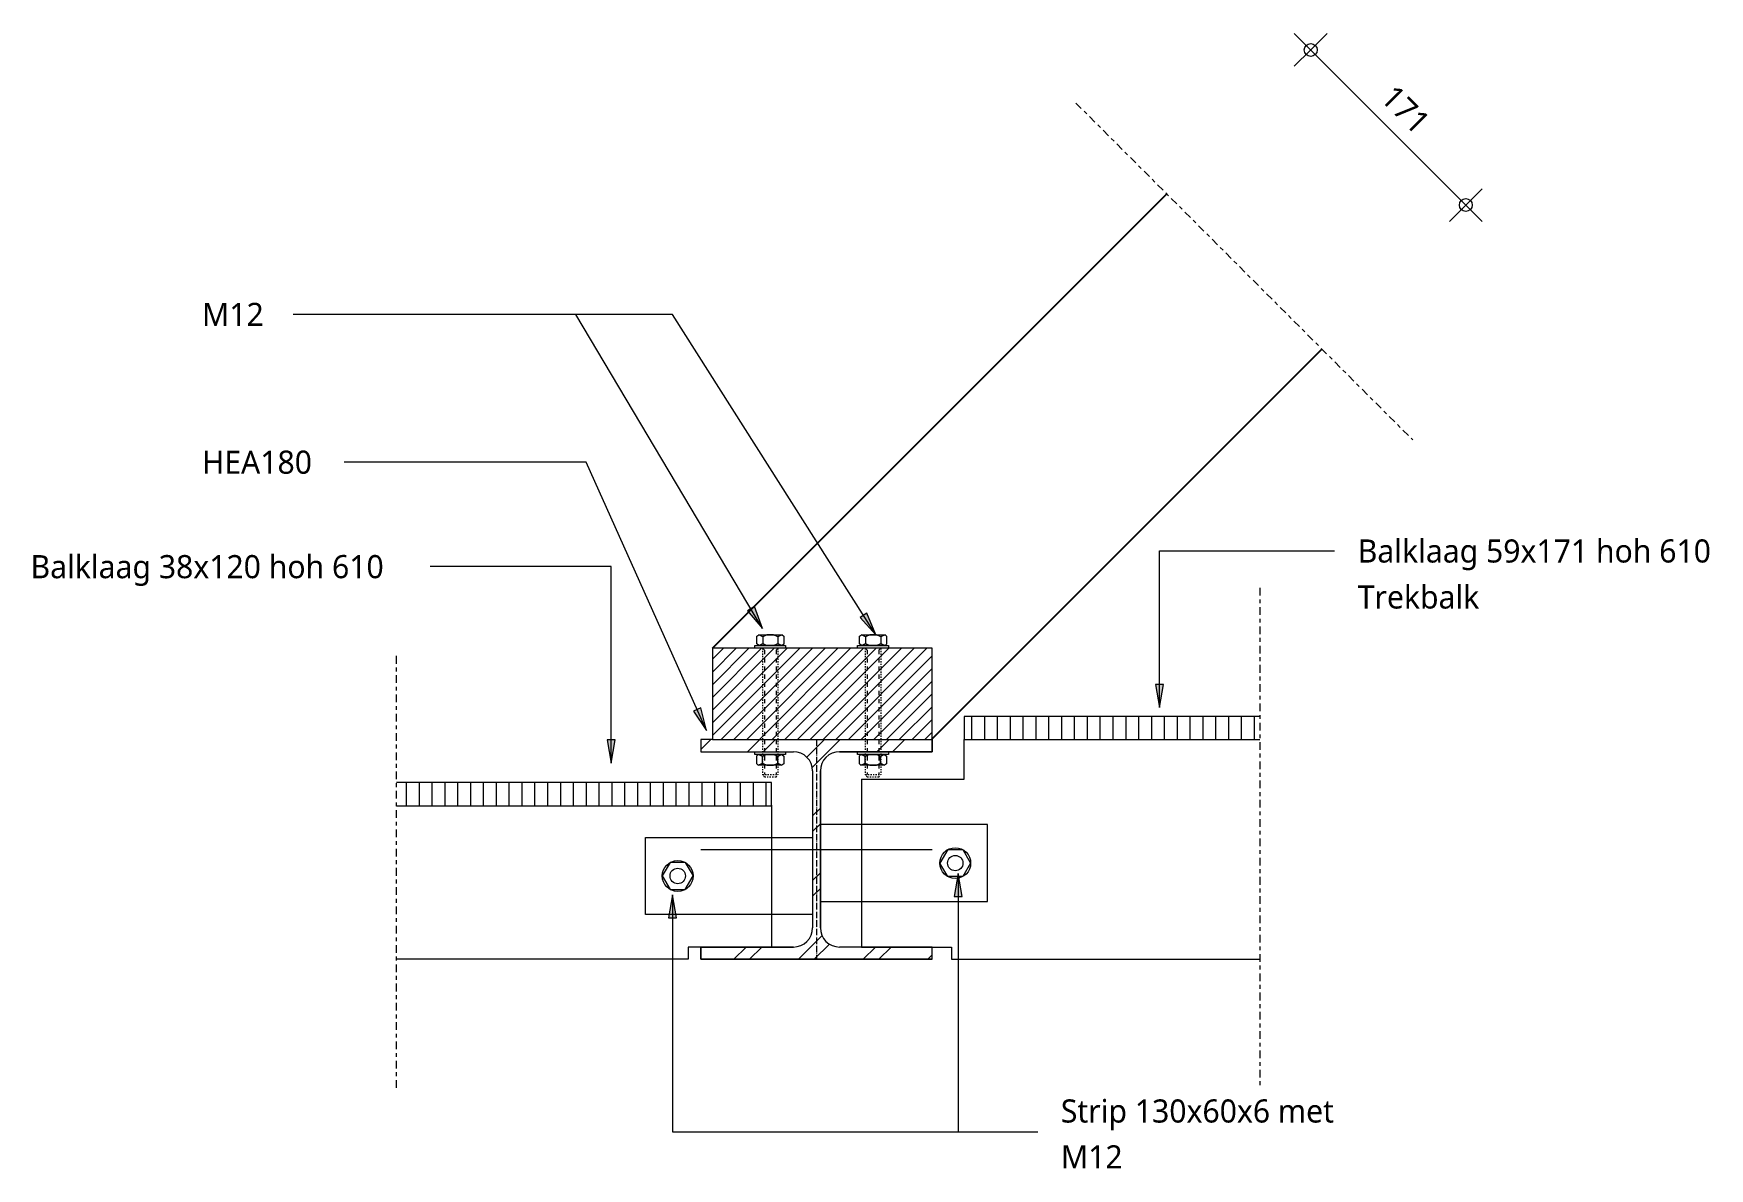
# Model space of a CAD drawing. Header units: millimetres. Extents: x -14163 to 55687, y -143 to 37302.
# Drawn here: x 12380 to 13684, y 4454 to 5337 of the extents above; entities that cross this region are included whole.
import ezdxf

# ---------------------------------------------------------------- set-up
doc = ezdxf.new("R2010")
doc.units = ezdxf.units.MM
for name, pattern in [('Dash', [6.35, 3.175, -3.175]), ('MV_center', [15, 6, -3, 3, -3]), ('MV_hartlijn_staal', [6.6, 5, -0.8, 0, -0.8]), ('Streep 1_1', [2, 1, -1])]:
    doc.linetypes.add(name, pattern=pattern)
for name, color, linetype, lineweight in [('A-ANNO-DIMS', 211, 'Continuous', 13), ('A-ANNO-DIMS-10', 211, 'Continuous', 13), ('A-DETL', 90, 'Continuous', 13), ('A-DETL-GENF', 92, 'Continuous', 18), ('A-DETL-GENF-HDLN', 1, 'Dash', 18), ('G-ANNO-TEXT', 231, 'Continuous', 13)]:
    doc.layers.add(name, color=color, linetype=linetype, lineweight=lineweight)
doc.styles.add('Segoe UI_2', font='segoeui.ttf', dxfattribs={"height": 18})
doc.dimstyles.new('1_8_mm', dxfattribs={"dimscale": 304.8, "dimtxt": 18.852551, "dimasz": 0.032808, "dimexe": 0.059055, "dimexo": 0.0625, "dimgap": 0.016404, "dimtad": 1, "dimdec": 0, "dimzin": 0, "dimdsep": 46, "dimtxsty": 'Segoe UI_2', "dimblk1": 'DOTBLANK', "dimblk2": 'DOTBLANK', "dimsah": 1, "dimcen": 0.09, "dimdle": 0.059055, "dimazin": 0, "dimtfac": 1, "dimtdec": 4, "dimtix": 1, "dimtmove": 0, "dimatfit": 3, "dimfxl": 0.059055, "dimfxlon": 1, "dimtvp": 1, "dimtfill": 1, "dimtolj": 1, "dimtzin": 0, "dimarcsym": 2})
pattern_1 = [(90, (0, 0), (-10, 6e-16), [])]

# ---------------------------------------------------------------- blocks, each defined once
blk = doc.blocks.new('28 Staalprofielen- IPE_HEA_HEB 2d - HEA180-3530712-Details Constructie')
at = {"layer": 'A-DETL-GENF', "lineweight": 13}
h = blk.add_hatch(dxfattribs=at)
h.set_pattern_fill('FP_258', color=256, style=0, pattern_type=2)
h.set_pattern_definition([(45, (-12989.147, -4702.023), (-25.14472, 25.14472), []), (45, (-12989.147, -4663.923), (-25.14472, 25.14472), [])])
h.paths.add_polyline_path([(90, -85.5), (90, -76), (18, -76), (14.1, -75.5), (10.5, -74), (7.4, -71.6), (5, -68.5), (3.5, -64.9), (3, -61), (3, 61), (3.5, 64.9), (5, 68.5), (7.4, 71.6), (10.5, 74), (14.1, 75.5), (18, 76), (90, 76), (90, 85.5), (-90, 85.5), (-90, 76), (-18, 76), (-14.1, 75.5), (-10.5, 74), (-7.4, 71.6), (-5, 68.5), (-3.5, 64.9), (-3, 61), (-3, -61), (-3.5, -64.9), (-5, -68.5), (-7.4, -71.6), (-10.5, -74), (-14.1, -75.5), (-18, -76), (-90, -76), (-90, -85.5)])
at = {"layer": 'A-DETL-GENF'}
for p, q in [((-81, 85.5), (-90, 85.5)), ((-90, 85.5), (-90, 76)), ((-81, 85.5), (-90, 85.5)), ((-90, 85.5), (-90, 76)), ((90, 76), (90, 85.5)), ((90, 85.5), (90, 76)), ((-90, 76), (-18, 76)), ((-90, 76), (-18, 76)), ((18, 76), (90, 76)), ((90, 76), (18, 76)), ((-3, 61), (-3, -61)), ((-3, 61), (-3, -61)), ((3, -61), (3, 61)), ((3, 61), (3, -61)), ((-90, 0), (90, 0)), ((-18, -76), (-90, -76)), ((-90, -76), (-90, -85.5)), ((-90, -85.5), (-90, -76)), ((-90, -76), (-18, -76)), ((90, -76), (18, -76)), ((90, -76), (18, -76)), ((90, -85.5), (90, -76)), ((90, -85.5), (90, -76)), ((-90, -85.5), (90, -85.5)), ((90, -85.5), (-90, -85.5))]:
    blk.add_line(p, q, dxfattribs=at)
at = {"layer": 'A-DETL-GENF', "linetype": 'MV_hartlijn_staal', "lineweight": 13}
blk.add_line((0, 85.5), (0, -85.5), dxfattribs=at)
at = {"layer": 'A-DETL-GENF'}
for centre, start, end in [((-18, 61), 0, 90), ((-18, 61), 360, 90), ((18, 61), 90, 180), ((18, 61), 90, 180), ((-18, -61), 270, 0), ((-18, -61), 270, 0), ((18, -61), 180, 270), ((18, -61), 180, 270)]:
    blk.add_arc(centre, 15, start, end, dxfattribs=at)
blk = doc.blocks.new('NLRS_00_DI_maskeer - Type 1-4260551-Details Constructie')
at = {"layer": 'A-DETL-GENF', "linetype": 'MV_center'}
blk.add_line((237.5, 0), (-100, 0), dxfattribs=at)
blk = doc.blocks.new('NLRS_00_DI_maskeer - Type 1-4234837-Details Constructie')
at = {"layer": 'A-DETL-GENF', "linetype": 'MV_center'}
blk.add_line((-100, 0), (289, 0), dxfattribs=at)
blk = doc.blocks.new('NLRS_00_DI_maskeer - Type 1-4260717-Details Constructie')
at = {"layer": 'A-DETL-GENF', "linetype": 'MV_center'}
blk.add_line((-100, 0), (270.8, 0), dxfattribs=at)
blk = doc.blocks.new('28 bout met ring boven 2d - M12 met ring-3581038-Details Constructie')
at = {"layer": 'A-DETL-GENF', "lineweight": 5}
for p, q in [((-5.8, 10.5), (-12, 0)), ((5.8, 10.5), (-5.8, 10.5)), ((5.8, 10.5), (12, 0)), ((5.8, -10.5), (12, 0)), ((-12, 0), (-5.8, -10.5)), ((-5.8, -10.5), (5.8, -10.5))]:
    blk.add_line(p, q, dxfattribs=at)
for radius in [12, 6]:
    blk.add_circle((0, 0), radius, dxfattribs=at)
blk = doc.blocks.new('28 bout met ring boven 2d - M12 met ring-4425067-Details Constructie')
at = {"layer": 'A-DETL-GENF', "lineweight": 5}
for p, q in [((-12, 0), (-5.8, 10.5)), ((-5.8, -10.5), (-12, 0)), ((-5.8, 10.5), (5.8, 10.5)), ((5.8, 10.5), (12, 0)), ((5.8, -10.5), (12, 0)), ((5.8, -10.5), (-5.8, -10.5))]:
    blk.add_line(p, q, dxfattribs=at)
for radius in [12, 6]:
    blk.add_circle((0, 0), radius, dxfattribs=at)
blk = doc.blocks.new('00 bout_moer - M12-4299283-Details Constructie')
at = {"layer": 'A-DETL-GENF'}
for p, q in [((-10.5, 9.4), (-9.5, 10.5)), ((-10.5, 9.4), (-9, 6)), ((-10.5, -9), (-10.5, 9.4)), ((-9, 6), (-10.5, 2.6)), ((-10.5, 2.6), (-10.5, -2.6)), ((-9.5, 10.5), (-3.2, 10.5)), ((-9, 6), (-3.8, 6)), ((-2.2, 2.6), (-3.8, 6)), ((-3.8, 6), (-2.2, 9.4)), ((-3.2, 10.5), (-2.2, 9.4)), ((-2.2, 0), (-2.2, 12)), ((-2.2, 12), (0, 12)), ((-2.2, 9.4), (-2.2, 0)), ((-2.2, -2.6), (-2.2, 2.6)), ((-2.2, -12), (-2.2, 0)), ((-2.2, 0), (-2.2, -9)), ((0, 12), (0, -12)), ((80.5, -12), (80.5, 12)), ((80.5, 12), (82.7, 12)), ((82.7, 12), (82.7, 0)), ((82.7, 9), (83.9, 10.5)), ((82.7, 0), (82.7, 9)), ((82.7, 9), (84.2, 5.8)), ((84.2, 5.8), (82.7, 2.6)), ((82.7, 2.6), (82.7, -2.6)), ((82.7, -9.4), (82.7, 0)), ((82.7, 0), (82.7, -12)), ((83.9, 10.5), (90, 10.5)), ((89.5, 5.8), (84.2, 5.8)), ((89.5, 5.8), (91, 9)), ((91, 2.6), (89.5, 5.8)), ((90, 10.5), (91, 9)), ((91, 9), (91, -9.4)), ((91, -2.6), (91, 2.6)), ((-10.5, -2.6), (-9, -5.8)), ((-9, -5.8), (-10.5, -9)), ((-9.5, -10.5), (-10.5, -9)), ((-3.4, -10.5), (-9.5, -10.5)), ((-9, -5.8), (-3.8, -5.8)), ((-3.8, -5.8), (-2.2, -2.6)), ((-2.2, -9), (-3.8, -5.8)), ((-2.2, -9), (-3.4, -10.5)), ((0, -12), (-2.2, -12)), ((82.7, -12), (80.5, -12)), ((82.7, -2.6), (84.2, -6)), ((84.2, -6), (82.7, -9.4)), ((83.7, -10.5), (82.7, -9.4)), ((90, -10.5), (83.7, -10.5)), ((89.5, -6), (84.2, -6)), ((89.5, -6), (91, -2.6)), ((91, -9.4), (89.5, -6)), ((91, -9.4), (90, -10.5))]:
    blk.add_line(p, q, dxfattribs=at)
at = {"layer": 'A-DETL-GENF', "linetype": 'Streep 1_1', "lineweight": 13}
for p, q in [((0, 6), (98.2, 6)), ((100.2, 4.5), (98.2, 6)), ((98.2, -6), (98.2, 6)), ((100.2, 4.5), (100.2, -4.5)), ((0, -6), (98.2, -6)), ((100.2, -4.5), (98.2, -6))]:
    blk.add_line(p, q, dxfattribs=at)
at = {"layer": 'A-DETL-GENF-HDLN'}
for p, q in [((0, 6), (1.5, 4.5)), ((0, 6), (0, -6)), ((1.5, 4.5), (98.2, 4.5)), ((0, -6), (1.5, -4.5)), ((1.5, -4.5), (98.2, -4.5))]:
    blk.add_line(p, q, dxfattribs=at)
blk = doc.blocks.new('DIMBLOCK361-Details Constructie')
at = {"layer": 'A-ANNO-DIMS-10'}
for p, q in [((13507.3, 5190.6), (13361, 5336.9)), ((13373.8, 5324.1), (13386.5, 5336.9)), ((13373.8, 5324.1), (13361, 5311.4)), ((13494.5, 5203.4), (13507.3, 5216.1)), ((13494.5, 5203.4), (13481.8, 5190.6))]:
    blk.add_line(p, q, dxfattribs=at)
for centre in [(13373.8, 5324.1), (13494.5, 5203.4)]:
    blk.add_circle(centre, 5, dxfattribs=at)
at = {"layer": 'A-ANNO-DIMS-10', "color": 0, "insert": (13439.8, 5298.4), "char_height": 18, "width": 49.359, "attachment_point": 1, "rotation": 315, "line_spacing_factor": 1.142579, "style": 'Segoe UI_2', "bg_fill": 3, "box_fill_scale": 1.25, "bg_fill_color": 9, "bg_fill_true_color": 13158600, "bg_fill_transparency": 0}
blk.add_mtext('171', dxfattribs=at)
blk = doc.blocks.new('_DotBlank')
at = {"color": 0, "linetype": 'ByBlock', "lineweight": -2}
blk.add_line((-0.5, 0), (-1, 0), dxfattribs=at)
blk.add_circle((0, 0), 0.5, dxfattribs=at)

msp = doc.modelspace()

# ---------------------------------------------------------------- hatches: boundary and pattern name
at = {"layer": 'A-DETL-GENF', "lineweight": 13}
h = msp.add_hatch(dxfattribs=at)
h.set_pattern_fill('FP_120', color=250, style=0, pattern_type=2)
h.set_pattern_definition([(45, (0, 0), (-4.9497475, 4.9497475), [])])
h.paths.add_polyline_path([(13079.1, 4787.5), (13079.1, 4858.5), (12908.1, 4858.5), (12908.1, 4787.5)])
h = msp.add_hatch(dxfattribs=at)
h.set_pattern_fill('FP_121', color=254, style=0, pattern_type=2)
h.set_pattern_definition(pattern_1)
h.paths.add_polyline_path([(13104.1, 4787.5), (13334.1, 4787.5), (13334.1, 4805.5), (13104.1, 4805.5)])
h = msp.add_hatch(dxfattribs=at)
h.set_pattern_fill('FP_121', color=254, style=0, pattern_type=2)
h.set_pattern_definition(pattern_1)
h.paths.add_polyline_path([(12954.1, 4736), (12954.1, 4754), (12662.1, 4754), (12662.1, 4736)])
at = {"layer": 'G-ANNO-TEXT'}
for points in [[(12947.2, 4873.9), (12940.8, 4890.9), (12935.3, 4887.7)], [(13035.4, 4869), (13028.4, 4885.9), (13023.1, 4882.5)], [(13256.2, 4812.4), (13259.3, 4830.4), (13253, 4830.4)], [(12903.5, 4794.5), (12899.1, 4812.2), (12893.3, 4809.6)], [(12829.3, 4769.2), (12832.5, 4787.2), (12826.2, 4787.2)], [(13099.4, 4683.2), (13096.2, 4665.2), (13102.5, 4665.2)], [(12877.1, 4666.6), (12873.9, 4648.6), (12880.2, 4648.6)]]:
    msp.add_hatch(color=7, dxfattribs=at).paths.add_polyline_path(points)

# ---------------------------------------------------------------- linework, layer by layer
at = {"layer": 'A-DETL', "lineweight": 25}
for p, q in [((12908.1, 4858.5), (13261.7, 5212.1)), ((13078.7, 4787.5), (13382.5, 5091.3))]:
    msp.add_line(p, q, dxfattribs=at)
at = {"layer": 'A-DETL', "lineweight": 18}
for p, q in [((13079.1, 4858.5), (12908.1, 4858.5)), ((12908.1, 4858.5), (12908.1, 4787.5)), ((13079.1, 4787.5), (13079.1, 4858.5)), ((13334.1, 4805.5), (13104.1, 4805.5)), ((13104.1, 4805.5), (13104.1, 4787.5)), ((12908.1, 4787.5), (13079.1, 4787.5)), ((13104.1, 4787.5), (13334.1, 4787.5)), ((13104.1, 4787.5), (13334.1, 4787.5)), ((13104.1, 4756.5), (13104.1, 4787.5)), ((12954.1, 4754), (12662.1, 4754)), ((12954.1, 4736), (12954.1, 4754)), ((13024.1, 4756.5), (13024.1, 4626)), ((13024.1, 4756.5), (13104.1, 4756.5)), ((12662.1, 4736), (12954.1, 4736)), ((12954.1, 4736.5), (12954.1, 4626)), ((12856.1, 4711.3), (12986.1, 4711.3)), ((12856.1, 4651.3), (12856.1, 4711.3)), ((12986.1, 4711.3), (12986.1, 4651.3)), ((12992.1, 4721.3), (12992.1, 4661.3)), ((13122.1, 4721.3), (12992.1, 4721.3)), ((13122.1, 4661.3), (13122.1, 4721.3)), ((12992.1, 4661.3), (13122.1, 4661.3)), ((12986.1, 4651.3), (12856.1, 4651.3)), ((12954.1, 4626), (12889.1, 4626)), ((12889.1, 4626), (12889.1, 4616.5)), ((13024.1, 4626), (13094.1, 4626)), ((13094.1, 4626), (13094.1, 4616.5)), ((12889.1, 4616.5), (12662.1, 4616.5)), ((13094.1, 4616.5), (13334.1, 4616.5))]:
    msp.add_line(p, q, dxfattribs=at)
at = {"layer": 'G-ANNO-TEXT', "color": 250}
for p, q in [((12582.4, 5118.3), (12581.7, 5118.3)), ((12877.1, 5118.3), (12582.4, 5118.3)), ((12801.8, 5118.3), (12582.4, 5118.3)), ((12947.2, 4873.9), (12801.8, 5118.3)), ((13035.4, 4869), (12877.1, 5118.3)), ((12622.1, 5003.3), (12621.4, 5003.3)), ((12809.8, 5003.3), (12622.1, 5003.3)), ((12903.5, 4794.5), (12809.8, 5003.3)), ((13256.2, 4934.2), (13392.4, 4934.2)), ((13256.2, 4812.4), (13256.2, 4934.2)), ((12829.3, 4922), (12688.4, 4922)), ((12829.3, 4769.2), (12829.3, 4922)), ((12940.8, 4890.9), (12935.3, 4887.7)), ((12935.3, 4887.7), (12947.2, 4873.9)), ((12947.2, 4873.9), (12940.8, 4890.9)), ((13028.4, 4885.9), (13023.1, 4882.5)), ((13023.1, 4882.5), (13035.4, 4869)), ((13035.4, 4869), (13028.4, 4885.9)), ((13259.3, 4830.4), (13253, 4830.4)), ((13253, 4830.4), (13256.2, 4812.4)), ((13256.2, 4812.4), (13259.3, 4830.4)), ((12899.1, 4812.2), (12893.3, 4809.6)), ((12893.3, 4809.6), (12903.5, 4794.5)), ((12903.5, 4794.5), (12899.1, 4812.2)), ((12832.5, 4787.2), (12826.2, 4787.2)), ((12826.2, 4787.2), (12829.3, 4769.2)), ((12829.3, 4769.2), (12832.5, 4787.2)), ((13099.4, 4683.2), (13096.2, 4665.2)), ((13102.5, 4665.2), (13099.4, 4683.2)), ((13099.4, 4683.2), (13099.4, 4482.1)), ((12877.1, 4666.6), (12873.9, 4648.6)), ((12880.2, 4648.6), (12877.1, 4666.6)), ((12877.1, 4666.6), (12877.1, 4482.1)), ((13096.2, 4665.2), (13102.5, 4665.2)), ((12873.9, 4648.6), (12880.2, 4648.6)), ((12877.1, 4482.1), (13161.3, 4482.1)), ((13099.4, 4482.1), (13161.3, 4482.1))]:
    msp.add_line(p, q, dxfattribs=at)

# ---------------------------------------------------------------- block references
at = {"layer": 'A-DETL-GENF', "linetype": 'MV_center'}
for name, p, rotation in [('NLRS_00_DI_maskeer - Type 1-4260717-Details Constructie', (13261.7, 5212.1), 315), ('NLRS_00_DI_maskeer - Type 1-4234837-Details Constructie', (13334.1, 4805.5), 270), ('NLRS_00_DI_maskeer - Type 1-4260551-Details Constructie', (12662.1, 4754), 270)]:
    msp.add_blockref(name, p, dxfattribs=dict(at, rotation=rotation))
at = {"layer": 'A-DETL-GENF', "rotation": 270.0000000000002}
for p in [(12953.1, 4858.5), (13033.1, 4858.5)]:
    msp.add_blockref('00 bout_moer - M12-4299283-Details Constructie', p, dxfattribs=at)
at = {"layer": 'A-DETL-GENF'}
msp.add_blockref('28 Staalprofielen- IPE_HEA_HEB 2d - HEA180-3530712-Details Constructie', (12989.1, 4702), dxfattribs=at)
at = {"layer": 'A-DETL-GENF', "lineweight": 5, "rotation": 180}
msp.add_blockref('28 bout met ring boven 2d - M12 met ring-4425067-Details Constructie', (13097.1, 4691.3), dxfattribs=at)
at = {"layer": 'A-DETL-GENF', "lineweight": 5}
msp.add_blockref('28 bout met ring boven 2d - M12 met ring-3581038-Details Constructie', (12881.1, 4681.3), dxfattribs=at)

# ---------------------------------------------------------------- texts
at = {"layer": 'G-ANNO-TEXT', "color": 7, "char_height": 18, "attachment_point": 1, "style": 'Segoe UI_2'}
for s, insert, width in [('M12', (12510.8, 5127.3), 64.135), ('HEA180', (12510.8, 5012.3), 112.236), ('Balklaag 59x171 hoh 610', (13410.4, 4943.2), 355.148), ('Balklaag 38x120 hoh 610', (12377.4, 4931), 355.148), ('Trekbalk', (13410.4, 4907.4), 120.253), ('Strip 130x60x6 met ', (13179.3, 4507.4), 282.996), ('M12', (13179.3, 4471.7), 64.135)]:
    msp.add_mtext(s, dxfattribs=dict(at, insert=insert, width=width))

# ---------------------------------------------------------------- next in the draw order: dimensions: what is measured, and where the dimension line sits
at = {"layer": 'A-ANNO-DIMS'}
dim = msp.add_linear_dim(base=(13373.8, 5324.1), p1=(13481.8, 5190.6), p2=(13361, 5311.4), angle=315, dimstyle='1_8_mm', override={"dimpost": '<>', "dimfxl": 170.797827}, dxfattribs=at)
dim.commit()
dim.dimension.update_dxf_attribs({"geometry": 'DIMBLOCK361-Details Constructie', "text_midpoint": (13444.2, 5273.8)})

doc.saveas('drawing.dxf')
